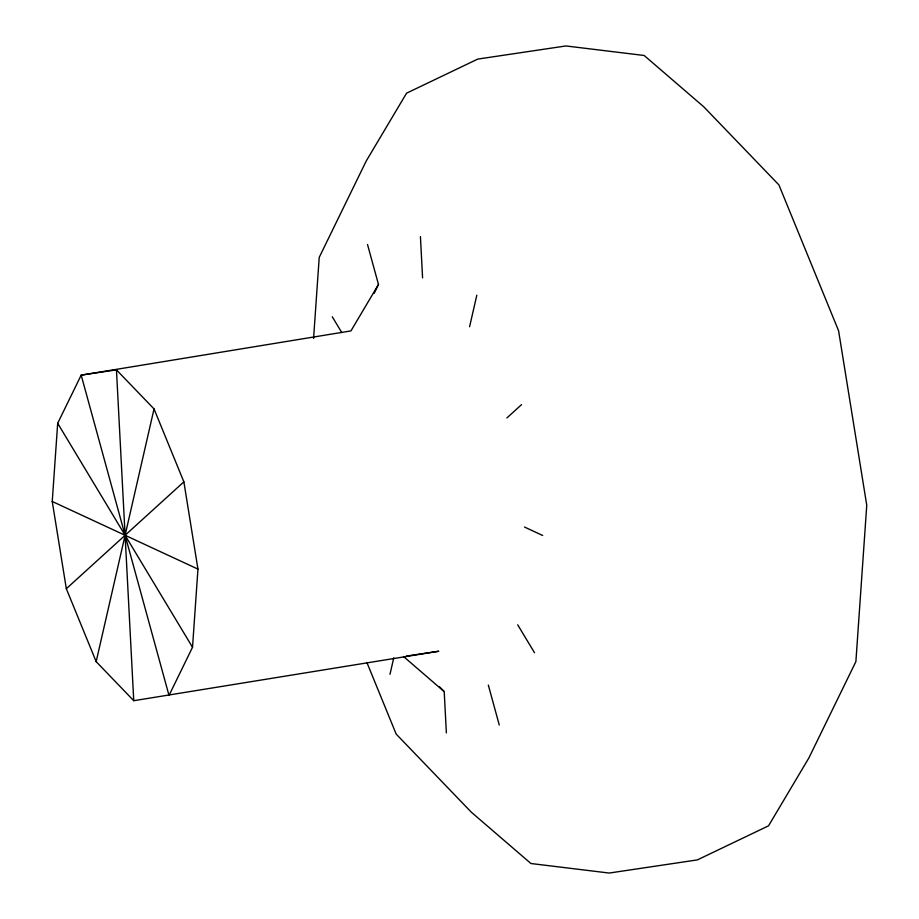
<?xml version="1.0" encoding="UTF-8"?>
<svg xmlns="http://www.w3.org/2000/svg" width="919" height="919" viewBox="0 0 919 919"><rect width="100%" height="100%" fill="white"/><g stroke="black" fill="none" stroke-linecap="round" stroke-linejoin="round"><path stroke-width="1.38" d="M406.336 656.074L438.777 651.238L133.749 700.703L96.162 661.634L66.329 588.711L52.245 501.475L57.679 423.291L81.182 375.124L350.943 330.909L378.479 284.465L367.52 244.511M192.519 647.275L197.953 569.102L183.869 481.855L154.036 408.932L116.449 369.863L81.182 375.124L169.016 695.453L192.519 647.275L57.679 423.291M313.574 338.41L319.215 257.389L366.21 161.043L406.566 93.175L477.754 59.092L565.932 45.95L644.162 55.485L703.747 106.788L778.921 184.926L838.587 330.771L866.755 505.255L855.888 661.611L808.881 757.957L768.537 825.825L697.349 859.908L609.171 873.05L530.941 863.515L471.344 812.212L396.169 734.074L366.888 662.484M96.162 661.634L154.036 408.932M389.989 674.293L393.757 657.843M469.586 326.75L476.8 295.24M374.102 293.437L378.479 284.465M66.329 588.711L183.869 481.855M506.897 417.95L521.555 404.624M524.508 527.047L542.681 535.478M52.245 501.475L197.953 569.102M403.51 656.499L444.21 691.628L446.37 732.891M439.316 686.539L444.21 691.628M332.264 316.768L341.776 332.563M517.707 624.817L534.525 652.754M488.322 685.057L499.27 725.011M420.431 236.631L422.579 277.894M116.449 369.863L133.749 700.703"/></g></svg>
